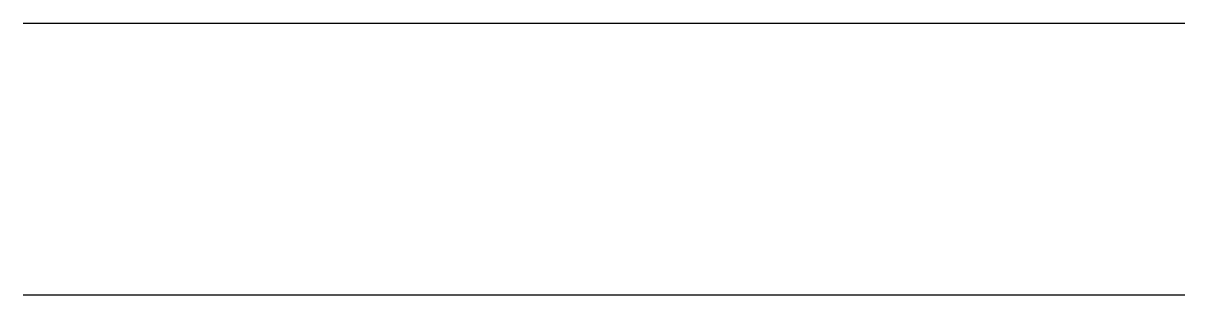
# Model space of a CAD drawing. Header units: metres. Extents: x 9.6 to 39.6, y 12.1 to 19.1.
import ezdxf

# ---------------------------------------------------------------- set-up
doc = ezdxf.new("R2010")
doc.units = ezdxf.units.M
doc.layers.add('1', color=7, linetype='Continuous')

msp = doc.modelspace()

# ---------------------------------------------------------------- linework, layer by layer
at = {"layer": '1'}
for points in [[(9.58, 19.06), (39.58, 19.06)], [(9.58, 12.06), (39.58, 12.06)]]:
    msp.add_lwpolyline(points, dxfattribs=at)

doc.saveas('drawing.dxf')
